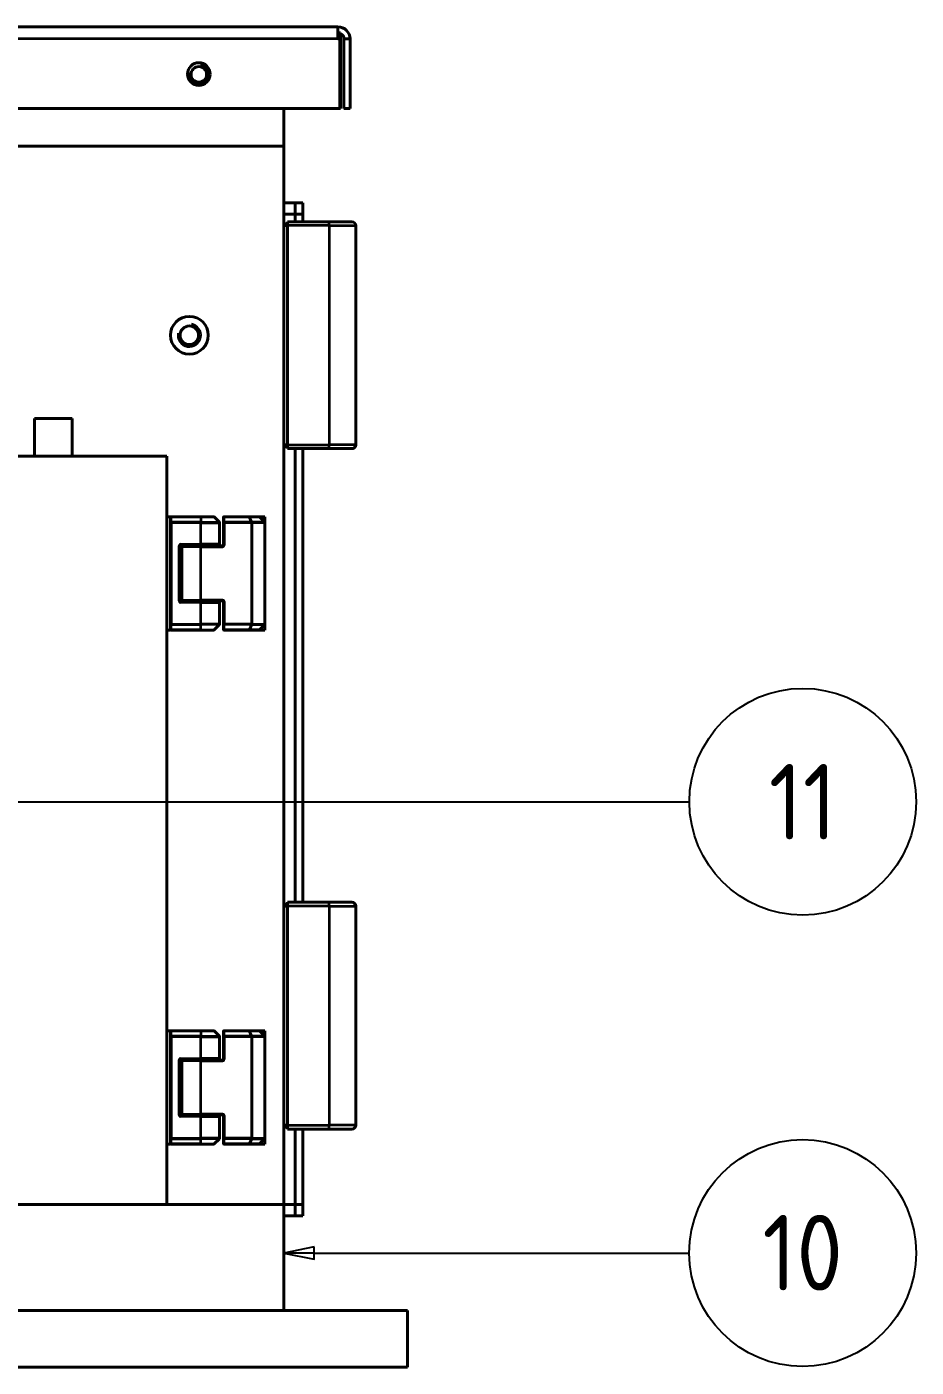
# Model space of a CAD drawing. Header units: millimetres. Extents: x 0 to 3364, y 0 to 2376.
# Drawn here: x 1487.3 to 1722.6, y 1018.7 to 1373.3 of the extents above; entities that cross this region are included whole.
import ezdxf

# ---------------------------------------------------------------- set-up
doc = ezdxf.new("R2010")
doc.units = ezdxf.units.MM
doc.header["$LTSCALE"] = 4
for name, color, linetype, lineweight, true_color in [('가시적인 것(ISO)', 3, 'Continuous', 40, 0x00ff00), ('가시적인 좁은 것(ISO)', 3, 'Continuous', 35, 0x00ff00), ('기호(ISO)', 5, 'Continuous', 25, 0x0000ff)]:
    doc.layers.add(name, color=color, linetype=linetype, lineweight=lineweight, true_color=true_color)
doc.styles.add('부품번호텍스트_PSTEK_POSCO', font='isocp.shx')

# ---------------------------------------------------------------- blocks, each defined once
blk = doc.blocks.new('품번기호3')
at = {"layer": '기호(ISO)', "color": 7}
for p, q in [((390.825, 262.624), (388.825, 262.224)), ((390.825, 261.824), (390.825, 262.624)), ((390.825, 262.224), (388.825, 262.224)), ((388.825, 262.224), (390.825, 261.824)), ((390.825, 262.224), (415.632, 262.224))]:
    blk.add_line(p, q, dxfattribs=at)
at = {"layer": '기호(ISO)', "color": 7, "flags": 128}
blk.add_lwpolyline([(390.825, 262.624), (388.825, 262.224), (390.825, 261.824), (390.825, 262.624)], dxfattribs=at)
at = {"layer": '기호(ISO)'}
blk.add_circle((423.132, 262.224), 7.5, dxfattribs=at)
at = {"layer": '기호(ISO)', "color": 7}
blk.add_solid([(390.825, 262.624), (388.825, 262.224), (390.825, 261.824), (390.825, 262.624)], dxfattribs=at)
at = {"layer": '기호(ISO)', "color": 7, "insert": (423.132, 262.248), "char_height": 5, "attachment_point": 5, "style": '부품번호텍스트_PSTEK_POSCO'}
blk.add_mtext('10', dxfattribs=at)
blk = doc.blocks.new('품번기호4')
at = {"layer": '기호(ISO)', "color": 7}
for p, q in [((360.098, 292.47), (358.098, 292.07)), ((360.098, 292.07), (358.098, 292.07)), ((358.098, 292.07), (360.098, 291.67)), ((360.098, 291.67), (360.098, 292.47)), ((360.098, 292.07), (415.64, 292.07))]:
    blk.add_line(p, q, dxfattribs=at)
at = {"layer": '기호(ISO)', "color": 7, "flags": 128}
blk.add_lwpolyline([(360.098, 292.47), (358.098, 292.07), (360.098, 291.67), (360.098, 292.47)], dxfattribs=at)
at = {"layer": '기호(ISO)'}
blk.add_circle((423.14, 292.07), 7.5, dxfattribs=at)
at = {"layer": '기호(ISO)', "color": 7}
blk.add_solid([(360.098, 292.47), (358.098, 292.07), (360.098, 291.67), (360.098, 292.47)], dxfattribs=at)
at = {"layer": '기호(ISO)', "color": 7, "insert": (423.14, 292.07), "char_height": 5, "attachment_point": 5, "style": '부품번호텍스트_PSTEK_POSCO'}
blk.add_mtext('11', dxfattribs=at)

msp = doc.modelspace()

# ---------------------------------------------------------------- linework, layer by layer
at = {"layer": '가시적인 것(ISO)'}
for p, q in [((1071.0011, 1373.2988), (1569.6011, 1373.2988)), ((1569.6011, 1370.0988), (1569.6011, 1373.2988)), ((1570.3011, 1371.6988), (1569.6011, 1371.6988)), ((1569.6011, 1370.0988), (1570.0697, 1370.0988)), ((1570.0697, 1370.0988), (1570.0697, 1351.6988)), ((1570.3011, 1371.6988), (1570.3011, 1351.6988)), ((1571.2011, 1370.0988), (1571.2011, 1351.6988)), ((1571.2011, 1370.0988), (1572.8011, 1370.0988)), ((1572.8011, 1351.6988), (1572.8011, 1370.0988)), ((1570.0697, 1351.6988), (1070.5325, 1351.6988)), ((1555.3011, 1341.6988), (1555.3011, 1351.6988)), ((1570.3011, 1351.6988), (1570.0697, 1351.6988)), ((1571.2011, 1351.6988), (1572.8011, 1351.6988)), ((1085.3011, 1341.6988), (1555.3011, 1341.6988)), ((1555.3011, 1061.6988), (1555.3011, 1341.6988)), ((1558.3011, 1326.6988), (1555.3011, 1326.6988)), ((1558.3011, 1323.6988), (1558.3011, 1326.6988)), ((1558.3011, 1326.6988), (1558.3011, 1323.6988)), ((1560.3011, 1326.6988), (1558.3011, 1326.6988)), ((1560.3011, 1323.6988), (1560.3011, 1326.6988)), ((1555.3011, 1323.6988), (1558.3011, 1323.6988)), ((1558.3011, 1323.6988), (1558.3011, 1321.6988)), ((1558.3011, 1323.6988), (1560.3011, 1323.6988)), ((1558.3011, 1323.6988), (1558.3011, 1321.6988)), ((1560.3011, 1323.6988), (1560.3011, 1321.6988)), ((1556.3011, 1321.1988), (1555.3011, 1321.1988)), ((1555.3011, 1320.6988), (1556.3011, 1320.6988)), ((1556.3011, 1321.6988), (1567.3011, 1321.6988)), ((1556.3011, 1320.6988), (1556.3011, 1321.6988)), ((1556.3011, 1320.6988), (1556.3011, 1262.6988)), ((1567.3011, 1321.6988), (1573.3011, 1321.6988)), ((1574.3011, 1320.6988), (1574.3011, 1262.6988)), ((1499.3011, 1269.6988), (1489.3011, 1269.6988)), ((1489.3011, 1259.6988), (1489.3011, 1269.6988)), ((1499.3011, 1259.6988), (1499.3011, 1269.6988)), ((1555.3011, 1262.6988), (1556.3011, 1262.6988)), ((1556.3011, 1261.6988), (1556.3011, 1262.6988)), ((1524.3011, 1259.6988), (1172.3011, 1259.6988)), ((1524.3011, 1061.6988), (1524.3011, 1259.6988)), ((1556.3011, 1262.1988), (1555.3011, 1262.1988)), ((1567.3011, 1261.6988), (1556.3011, 1261.6988)), ((1558.3011, 1261.6988), (1558.3011, 1141.6988)), ((1558.3011, 1261.6988), (1558.3011, 1141.6988)), ((1560.3011, 1261.6988), (1560.3011, 1141.6988)), ((1573.3011, 1261.6988), (1567.3011, 1261.6988)), ((1525.3011, 1243.6988), (1524.3011, 1243.6988)), ((1525.3011, 1243.6988), (1525.3011, 1242.9159)), ((1525.3011, 1242.1159), (1525.3011, 1242.9159)), ((1525.3011, 1242.1159), (1525.3011, 1215.2816)), ((1525.5011, 1243.6988), (1533.3011, 1243.6988)), ((1536.7183, 1243.6988), (1533.3011, 1243.6988)), ((1536.8597, 1243.6402), (1538.2425, 1242.2574)), ((1538.3011, 1236.3988), (1538.3011, 1242.1159)), ((1539.3011, 1242.1159), (1539.3011, 1243.4988)), ((1539.3011, 1242.1159), (1539.3011, 1236.1488)), ((1539.5011, 1243.6988), (1546.1455, 1243.6988)), ((1546.1455, 1243.6988), (1548.7183, 1243.6988)), ((1550.3011, 1243.6988), (1548.7183, 1243.6988)), ((1550.2425, 1242.2574), (1548.8597, 1243.6402)), ((1550.3011, 1242.1159), (1550.3011, 1243.6988)), ((1550.3011, 1242.1159), (1550.3011, 1215.2816)), ((1527.8011, 1221.3988), (1527.8011, 1235.9988)), ((1528.0011, 1236.1988), (1533.3011, 1236.1988)), ((1528.3011, 1221.6488), (1528.3011, 1235.7488)), ((1533.3011, 1235.9488), (1528.5011, 1235.9488)), ((1538.1011, 1236.1988), (1533.3011, 1236.1988)), ((1533.3011, 1235.9488), (1539.1011, 1235.9488)), ((1533.3011, 1221.1988), (1528.0011, 1221.1988)), ((1528.5011, 1221.4488), (1533.3011, 1221.4488)), ((1539.1011, 1221.4488), (1533.3011, 1221.4488)), ((1533.3011, 1221.1988), (1538.1011, 1221.1988)), ((1538.3011, 1215.2816), (1538.3011, 1220.9988)), ((1539.3011, 1221.2488), (1539.3011, 1215.2816)), ((1525.3011, 1213.6988), (1524.3011, 1213.6988)), ((1525.3011, 1214.4816), (1525.3011, 1215.2816)), ((1525.3011, 1214.4816), (1525.3011, 1213.6988)), ((1533.3011, 1213.6988), (1525.5011, 1213.6988)), ((1533.3011, 1213.6988), (1536.7183, 1213.6988)), ((1536.8597, 1213.7574), (1538.2425, 1215.1402)), ((1539.3011, 1213.8988), (1539.3011, 1215.2816)), ((1546.1455, 1213.6988), (1539.5011, 1213.6988)), ((1548.7183, 1213.6988), (1546.1455, 1213.6988)), ((1548.7183, 1213.6988), (1550.3011, 1213.6988)), ((1550.2425, 1215.1402), (1548.8597, 1213.7574)), ((1550.3011, 1213.6988), (1550.3011, 1215.2816)), ((1556.3011, 1141.1988), (1555.3011, 1141.1988)), ((1555.3011, 1140.6988), (1556.3011, 1140.6988)), ((1556.3011, 1141.6988), (1567.3011, 1141.6988)), ((1556.3011, 1140.6988), (1556.3011, 1141.6988)), ((1556.3011, 1140.6988), (1556.3011, 1082.6988)), ((1567.3011, 1141.6988), (1573.3011, 1141.6988)), ((1574.3011, 1140.6988), (1574.3011, 1082.6988)), ((1525.3011, 1107.6988), (1524.3011, 1107.6988)), ((1525.3011, 1107.6988), (1525.3011, 1106.9159)), ((1525.3011, 1106.1159), (1525.3011, 1106.9159)), ((1525.5011, 1107.6988), (1533.3011, 1107.6988)), ((1536.7183, 1107.6988), (1533.3011, 1107.6988)), ((1536.8597, 1107.6402), (1538.2425, 1106.2574)), ((1539.3011, 1106.1159), (1539.3011, 1107.4988)), ((1539.5011, 1107.6988), (1546.1455, 1107.6988)), ((1546.1455, 1107.6988), (1548.7183, 1107.6988)), ((1550.3011, 1107.6988), (1548.7183, 1107.6988)), ((1550.2425, 1106.2574), (1548.8597, 1107.6402)), ((1550.3011, 1106.1159), (1550.3011, 1107.6988)), ((1525.3011, 1106.1159), (1525.3011, 1079.2816)), ((1538.3011, 1100.3988), (1538.3011, 1106.1159)), ((1539.3011, 1106.1159), (1539.3011, 1100.1488)), ((1550.3011, 1106.1159), (1550.3011, 1079.2816)), ((1527.8011, 1085.3988), (1527.8011, 1099.9988)), ((1528.0011, 1100.1988), (1533.3011, 1100.1988)), ((1528.3011, 1085.6488), (1528.3011, 1099.7488)), ((1533.3011, 1099.9488), (1528.5011, 1099.9488)), ((1538.1011, 1100.1988), (1533.3011, 1100.1988)), ((1533.3011, 1099.9488), (1539.1011, 1099.9488)), ((1533.3011, 1085.1988), (1528.0011, 1085.1988)), ((1528.5011, 1085.4488), (1533.3011, 1085.4488)), ((1539.1011, 1085.4488), (1533.3011, 1085.4488)), ((1533.3011, 1085.1988), (1538.1011, 1085.1988)), ((1539.3011, 1085.2488), (1539.3011, 1079.2816)), ((1538.3011, 1079.2816), (1538.3011, 1084.9988)), ((1555.3011, 1082.6988), (1556.3011, 1082.6988)), ((1556.3011, 1082.1988), (1555.3011, 1082.1988)), ((1556.3011, 1081.6988), (1556.3011, 1082.6988)), ((1567.3011, 1081.6988), (1556.3011, 1081.6988)), ((1558.3011, 1081.6988), (1558.3011, 1061.6988)), ((1558.3011, 1081.6988), (1558.3011, 1061.6988)), ((1560.3011, 1081.6988), (1560.3011, 1061.6988)), ((1573.3011, 1081.6988), (1567.3011, 1081.6988)), ((1525.3011, 1078.4816), (1525.3011, 1079.2816)), ((1525.3011, 1078.4816), (1525.3011, 1077.6988)), ((1536.8597, 1077.7574), (1538.2425, 1079.1402)), ((1539.3011, 1077.8988), (1539.3011, 1079.2816)), ((1550.2425, 1079.1402), (1548.8597, 1077.7574)), ((1550.3011, 1077.6988), (1550.3011, 1079.2816)), ((1525.3011, 1077.6988), (1524.3011, 1077.6988)), ((1533.3011, 1077.6988), (1525.5011, 1077.6988)), ((1533.3011, 1077.6988), (1536.7183, 1077.6988)), ((1546.1455, 1077.6988), (1539.5011, 1077.6988)), ((1548.7183, 1077.6988), (1546.1455, 1077.6988)), ((1548.7183, 1077.6988), (1550.3011, 1077.6988)), ((1172.3011, 1061.6988), (1524.3011, 1061.6988)), ((1555.3011, 1061.6988), (1524.3011, 1061.6988)), ((1555.3011, 1033.6988), (1555.3011, 1061.6988)), ((1558.3011, 1061.6988), (1555.3011, 1061.6988)), ((1558.3011, 1058.6988), (1558.3011, 1061.6988)), ((1558.3011, 1061.6988), (1558.3011, 1058.6988)), ((1560.3011, 1061.6988), (1558.3011, 1061.6988)), ((1560.3011, 1058.6988), (1560.3011, 1061.6988)), ((1555.3011, 1058.6988), (1558.3011, 1058.6988)), ((1558.3011, 1058.6988), (1560.3011, 1058.6988)), ((1052.6011, 1033.6988), (1588.0011, 1033.6988)), ((1588.0011, 1018.6988), (1588.0011, 1033.6988)), ((1588.0011, 1018.6988), (1052.6011, 1018.6988))]:
    msp.add_line(p, q, dxfattribs=at)
for centre, radius in [((1532.8011, 1360.7988), 3), ((1532.8011, 1360.6988), 2.067), ((1530.3011, 1291.6988), 5), ((1530.3011, 1291.6988), 2.4585)]:
    msp.add_circle(centre, radius, dxfattribs=at)
for centre, radius, start, end in [((1569.6011, 1370.0988), 3.2, 0, 90), ((1569.6011, 1370.0988), 1.6, 0, 64.05552), ((1573.3011, 1320.6988), 1, 0, 90), ((1573.3011, 1262.6988), 1, 270, 0), ((1525.5011, 1243.4988), 0.2, 90, 180), ((1536.7183, 1243.4988), 0.2, 44.99999, 90), ((1538.1011, 1242.1159), 0.2, 0, 44.99999), ((1539.5011, 1243.4988), 0.2, 90, 180), ((1548.7183, 1243.4988), 0.2, 45, 90), ((1550.1011, 1242.1159), 0.2, 0, 45), ((1528.0011, 1235.9988), 0.2, 90, 180), ((1528.5011, 1235.7488), 0.2, 90, 180), ((1538.1011, 1236.3988), 0.2, 270, 0), ((1539.1011, 1236.1488), 0.2, 270, 0), ((1528.0011, 1221.3988), 0.2, 180, 270), ((1528.5011, 1221.6488), 0.2, 180, 270), ((1538.1011, 1220.9988), 0.2, 0, 90), ((1539.1011, 1221.2488), 0.2, 0, 90), ((1525.5011, 1213.8988), 0.2, 180, 270), ((1536.7183, 1213.8988), 0.2, 270, 315.00001), ((1538.1011, 1215.2816), 0.2, 315.00001, 0), ((1539.5011, 1213.8988), 0.2, 180, 270), ((1548.7183, 1213.8988), 0.2, 270, 315), ((1550.1011, 1215.2816), 0.2, 315, 0), ((1573.3011, 1140.6988), 1, 0, 90), ((1525.5011, 1107.4988), 0.2, 90, 180), ((1536.7183, 1107.4988), 0.2, 44.99999, 90), ((1539.5011, 1107.4988), 0.2, 90, 180), ((1548.7183, 1107.4988), 0.2, 45, 90), ((1538.1011, 1106.1159), 0.2, 0, 44.99999), ((1550.1011, 1106.1159), 0.2, 0, 45), ((1528.0011, 1099.9988), 0.2, 90, 180), ((1528.5011, 1099.7488), 0.2, 90, 180), ((1538.1011, 1100.3988), 0.2, 270, 0), ((1539.1011, 1100.1488), 0.2, 270, 0), ((1528.0011, 1085.3988), 0.2, 180, 270), ((1528.5011, 1085.6488), 0.2, 180, 270), ((1538.1011, 1084.9988), 0.2, 0, 90), ((1539.1011, 1085.2488), 0.2, 0, 90), ((1573.3011, 1082.6988), 1, 270, 0), ((1538.1011, 1079.2816), 0.2, 315.00001, 0), ((1550.1011, 1079.2816), 0.2, 315, 0), ((1525.5011, 1077.8988), 0.2, 180, 270), ((1536.7183, 1077.8988), 0.2, 270, 315.00001), ((1539.5011, 1077.8988), 0.2, 180, 270), ((1548.7183, 1077.8988), 0.2, 270, 315)]:
    msp.add_arc(centre, radius, start, end, dxfattribs=at)
at = {"layer": '가시적인 좁은 것(ISO)'}
for p, q in [((1569.6011, 1370.0988), (1071.0011, 1370.0988)), ((1567.3011, 1320.6988), (1556.3011, 1320.6988)), ((1567.3011, 1320.6988), (1567.3011, 1321.6988)), ((1567.3011, 1320.6988), (1574.3011, 1320.6988)), ((1567.3011, 1320.6988), (1567.3011, 1262.6988)), ((1556.3011, 1262.6988), (1567.3011, 1262.6988)), ((1567.3011, 1261.6988), (1567.3011, 1262.6988)), ((1574.3011, 1262.6988), (1567.3011, 1262.6988)), ((1525.5011, 1242.1159), (1525.3011, 1242.1159)), ((1525.5011, 1243.6988), (1525.5011, 1243.6402)), ((1525.5011, 1242.2574), (1525.5011, 1243.6402)), ((1525.5011, 1243.6402), (1533.3011, 1243.6402)), ((1533.3011, 1242.2574), (1525.5011, 1242.2574)), ((1525.5011, 1242.2574), (1525.5011, 1242.1159)), ((1533.3011, 1242.1159), (1525.5011, 1242.1159)), ((1525.5011, 1242.1159), (1525.5011, 1215.2816)), ((1533.3011, 1243.6402), (1533.3011, 1243.6988)), ((1533.3011, 1243.6402), (1533.3011, 1242.2574)), ((1536.8597, 1243.6402), (1533.3011, 1243.6402)), ((1533.3011, 1242.2574), (1533.3011, 1242.1159)), ((1533.3011, 1242.2574), (1538.2425, 1242.2574)), ((1533.3011, 1236.3988), (1533.3011, 1242.1159)), ((1533.3011, 1242.1159), (1538.3011, 1242.1159)), ((1539.5011, 1242.1159), (1539.3011, 1242.1159)), ((1539.5011, 1243.6988), (1539.5011, 1243.6402)), ((1539.5011, 1242.2574), (1539.5011, 1243.6402)), ((1539.5011, 1243.6402), (1546.1455, 1243.6402)), ((1539.5011, 1242.2574), (1539.5011, 1242.1159)), ((1546.7183, 1242.2574), (1539.5011, 1242.2574)), ((1546.7183, 1242.1159), (1539.5011, 1242.1159)), ((1539.5011, 1242.1159), (1539.5011, 1236.1488)), ((1546.1455, 1243.6402), (1546.1455, 1243.6988)), ((1546.7183, 1242.2574), (1546.1455, 1243.6402)), ((1546.8183, 1242.2574), (1546.2455, 1243.6402)), ((1546.2455, 1243.6402), (1548.8183, 1243.6402)), ((1546.7183, 1242.2574), (1546.7183, 1242.1159)), ((1546.7183, 1242.1159), (1546.7183, 1215.2816)), ((1546.7183, 1242.1159), (1546.8597, 1242.1159)), ((1550.2011, 1242.2574), (1546.8183, 1242.2574)), ((1550.2425, 1242.1159), (1546.8597, 1242.1159)), ((1546.8597, 1242.1159), (1546.8597, 1215.2816)), ((1550.2011, 1242.2574), (1548.8183, 1243.6402)), ((1550.2425, 1242.1159), (1550.3011, 1242.1159)), ((1550.2425, 1242.1159), (1550.2425, 1215.2816)), ((1527.8011, 1235.9988), (1527.6011, 1235.9988)), ((1527.6011, 1221.3988), (1527.6011, 1235.9988)), ((1528.0011, 1236.3988), (1528.0011, 1236.1988)), ((1528.0011, 1236.3988), (1533.3011, 1236.3988)), ((1533.3011, 1235.7488), (1528.3011, 1235.7488)), ((1538.3011, 1236.3988), (1533.3011, 1236.3988)), ((1533.3011, 1236.1988), (1533.3011, 1236.3988)), ((1533.3011, 1235.7488), (1533.3011, 1235.9488)), ((1533.3011, 1235.7488), (1539.1011, 1235.7488)), ((1533.3011, 1221.6488), (1533.3011, 1235.7488)), ((1539.1011, 1235.7488), (1539.1011, 1235.9488)), ((1539.3011, 1236.1488), (1539.5011, 1236.1488)), ((1527.6011, 1221.3988), (1527.8011, 1221.3988)), ((1528.0011, 1221.1988), (1528.0011, 1220.9988)), ((1533.3011, 1220.9988), (1528.0011, 1220.9988)), ((1528.3011, 1221.6488), (1533.3011, 1221.6488)), ((1539.1011, 1221.6488), (1533.3011, 1221.6488)), ((1533.3011, 1221.6488), (1533.3011, 1221.4488)), ((1533.3011, 1221.1988), (1533.3011, 1220.9988)), ((1533.3011, 1215.2816), (1533.3011, 1220.9988)), ((1533.3011, 1220.9988), (1538.3011, 1220.9988)), ((1539.1011, 1221.4488), (1539.1011, 1221.6488)), ((1539.5011, 1221.2488), (1539.3011, 1221.2488)), ((1539.5011, 1221.2488), (1539.5011, 1215.2816)), ((1525.3011, 1215.2816), (1525.5011, 1215.2816)), ((1525.5011, 1215.2816), (1533.3011, 1215.2816)), ((1525.5011, 1215.2816), (1525.5011, 1215.1402)), ((1525.5011, 1213.7574), (1525.5011, 1215.1402)), ((1525.5011, 1215.1402), (1533.3011, 1215.1402)), ((1525.5011, 1213.7574), (1525.5011, 1213.6988)), ((1533.3011, 1213.7574), (1525.5011, 1213.7574)), ((1533.3011, 1215.1402), (1533.3011, 1215.2816)), ((1538.3011, 1215.2816), (1533.3011, 1215.2816)), ((1533.3011, 1213.7574), (1533.3011, 1215.1402)), ((1538.2425, 1215.1402), (1533.3011, 1215.1402)), ((1533.3011, 1213.7574), (1533.3011, 1213.6988)), ((1533.3011, 1213.7574), (1536.8597, 1213.7574)), ((1539.3011, 1215.2816), (1539.5011, 1215.2816)), ((1546.7183, 1215.2816), (1539.5011, 1215.2816)), ((1539.5011, 1215.2816), (1539.5011, 1215.1402)), ((1539.5011, 1213.7574), (1539.5011, 1215.1402)), ((1546.7183, 1215.1402), (1539.5011, 1215.1402)), ((1546.1455, 1213.7574), (1539.5011, 1213.7574)), ((1539.5011, 1213.7574), (1539.5011, 1213.6988)), ((1546.7183, 1215.1402), (1546.1455, 1213.7574)), ((1546.1455, 1213.6988), (1546.1455, 1213.7574)), ((1546.8183, 1215.1402), (1546.2455, 1213.7574)), ((1548.8183, 1213.7574), (1546.2455, 1213.7574)), ((1546.8597, 1215.2816), (1546.7183, 1215.2816)), ((1546.7183, 1215.2816), (1546.7183, 1215.1402)), ((1546.8183, 1215.1402), (1550.2011, 1215.1402)), ((1546.8597, 1215.2816), (1550.2425, 1215.2816)), ((1550.2011, 1215.1402), (1548.8183, 1213.7574)), ((1550.3011, 1215.2816), (1550.2425, 1215.2816)), ((1567.3011, 1140.6988), (1556.3011, 1140.6988)), ((1567.3011, 1140.6988), (1567.3011, 1141.6988)), ((1567.3011, 1140.6988), (1574.3011, 1140.6988)), ((1567.3011, 1140.6988), (1567.3011, 1082.6988)), ((1525.5011, 1107.6988), (1525.5011, 1107.6402)), ((1525.5011, 1106.2574), (1525.5011, 1107.6402)), ((1525.5011, 1107.6402), (1533.3011, 1107.6402)), ((1533.3011, 1107.6402), (1533.3011, 1107.6988)), ((1533.3011, 1107.6402), (1533.3011, 1106.2574)), ((1536.8597, 1107.6402), (1533.3011, 1107.6402)), ((1539.5011, 1107.6988), (1539.5011, 1107.6402)), ((1539.5011, 1106.2574), (1539.5011, 1107.6402)), ((1539.5011, 1107.6402), (1546.1455, 1107.6402)), ((1546.1455, 1107.6402), (1546.1455, 1107.6988)), ((1546.7183, 1106.2574), (1546.1455, 1107.6402)), ((1546.8183, 1106.2574), (1546.2455, 1107.6402)), ((1546.2455, 1107.6402), (1548.8183, 1107.6402)), ((1550.2011, 1106.2574), (1548.8183, 1107.6402)), ((1525.5011, 1106.1159), (1525.3011, 1106.1159)), ((1533.3011, 1106.2574), (1525.5011, 1106.2574)), ((1525.5011, 1106.2574), (1525.5011, 1106.1159)), ((1533.3011, 1106.1159), (1525.5011, 1106.1159)), ((1525.5011, 1106.1159), (1525.5011, 1079.2816)), ((1533.3011, 1106.2574), (1533.3011, 1106.1159)), ((1533.3011, 1106.2574), (1538.2425, 1106.2574)), ((1533.3011, 1100.3988), (1533.3011, 1106.1159)), ((1533.3011, 1106.1159), (1538.3011, 1106.1159)), ((1539.5011, 1106.1159), (1539.3011, 1106.1159)), ((1539.5011, 1106.2574), (1539.5011, 1106.1159)), ((1546.7183, 1106.2574), (1539.5011, 1106.2574)), ((1546.7183, 1106.1159), (1539.5011, 1106.1159)), ((1539.5011, 1106.1159), (1539.5011, 1100.1488)), ((1546.7183, 1106.2574), (1546.7183, 1106.1159)), ((1546.7183, 1106.1159), (1546.7183, 1079.2816)), ((1546.7183, 1106.1159), (1546.8597, 1106.1159)), ((1550.2011, 1106.2574), (1546.8183, 1106.2574)), ((1550.2425, 1106.1159), (1546.8597, 1106.1159)), ((1546.8597, 1106.1159), (1546.8597, 1079.2816)), ((1550.2425, 1106.1159), (1550.3011, 1106.1159)), ((1550.2425, 1106.1159), (1550.2425, 1079.2816)), ((1527.8011, 1099.9988), (1527.6011, 1099.9988)), ((1527.6011, 1085.3988), (1527.6011, 1099.9988)), ((1528.0011, 1100.3988), (1528.0011, 1100.1988)), ((1528.0011, 1100.3988), (1533.3011, 1100.3988)), ((1533.3011, 1099.7488), (1528.3011, 1099.7488)), ((1538.3011, 1100.3988), (1533.3011, 1100.3988)), ((1533.3011, 1100.1988), (1533.3011, 1100.3988)), ((1533.3011, 1099.7488), (1533.3011, 1099.9488)), ((1533.3011, 1099.7488), (1539.1011, 1099.7488)), ((1533.3011, 1085.6488), (1533.3011, 1099.7488)), ((1539.1011, 1099.7488), (1539.1011, 1099.9488)), ((1539.3011, 1100.1488), (1539.5011, 1100.1488)), ((1527.6011, 1085.3988), (1527.8011, 1085.3988)), ((1528.0011, 1085.1988), (1528.0011, 1084.9988)), ((1528.3011, 1085.6488), (1533.3011, 1085.6488)), ((1539.1011, 1085.6488), (1533.3011, 1085.6488)), ((1533.3011, 1085.6488), (1533.3011, 1085.4488)), ((1533.3011, 1085.1988), (1533.3011, 1084.9988)), ((1539.1011, 1085.4488), (1539.1011, 1085.6488)), ((1539.5011, 1085.2488), (1539.3011, 1085.2488)), ((1539.5011, 1085.2488), (1539.5011, 1079.2816)), ((1533.3011, 1084.9988), (1528.0011, 1084.9988)), ((1533.3011, 1079.2816), (1533.3011, 1084.9988)), ((1533.3011, 1084.9988), (1538.3011, 1084.9988)), ((1556.3011, 1082.6988), (1567.3011, 1082.6988)), ((1567.3011, 1081.6988), (1567.3011, 1082.6988)), ((1574.3011, 1082.6988), (1567.3011, 1082.6988)), ((1525.3011, 1079.2816), (1525.5011, 1079.2816)), ((1525.5011, 1079.2816), (1533.3011, 1079.2816)), ((1525.5011, 1079.2816), (1525.5011, 1079.1402)), ((1525.5011, 1077.7574), (1525.5011, 1079.1402)), ((1525.5011, 1079.1402), (1533.3011, 1079.1402)), ((1533.3011, 1079.1402), (1533.3011, 1079.2816)), ((1538.3011, 1079.2816), (1533.3011, 1079.2816)), ((1533.3011, 1077.7574), (1533.3011, 1079.1402)), ((1538.2425, 1079.1402), (1533.3011, 1079.1402)), ((1539.3011, 1079.2816), (1539.5011, 1079.2816)), ((1546.7183, 1079.2816), (1539.5011, 1079.2816)), ((1539.5011, 1079.2816), (1539.5011, 1079.1402)), ((1539.5011, 1077.7574), (1539.5011, 1079.1402)), ((1546.7183, 1079.1402), (1539.5011, 1079.1402)), ((1546.7183, 1079.1402), (1546.1455, 1077.7574)), ((1546.8183, 1079.1402), (1546.2455, 1077.7574)), ((1546.8597, 1079.2816), (1546.7183, 1079.2816)), ((1546.7183, 1079.2816), (1546.7183, 1079.1402)), ((1546.8183, 1079.1402), (1550.2011, 1079.1402)), ((1546.8597, 1079.2816), (1550.2425, 1079.2816)), ((1550.2011, 1079.1402), (1548.8183, 1077.7574)), ((1550.3011, 1079.2816), (1550.2425, 1079.2816)), ((1525.5011, 1077.7574), (1525.5011, 1077.6988)), ((1533.3011, 1077.7574), (1525.5011, 1077.7574)), ((1533.3011, 1077.7574), (1533.3011, 1077.6988)), ((1533.3011, 1077.7574), (1536.8597, 1077.7574)), ((1546.1455, 1077.7574), (1539.5011, 1077.7574)), ((1539.5011, 1077.7574), (1539.5011, 1077.6988)), ((1546.1455, 1077.6988), (1546.1455, 1077.7574)), ((1548.8183, 1077.7574), (1546.2455, 1077.7574))]:
    msp.add_line(p, q, dxfattribs=at)
for centre, radius, start, end in [((1532.8011, 1360.6988), 2.5, 170, 80), ((1530.3011, 1291.6988), 3, 170, 80), ((1528.0011, 1235.9988), 0.4, 90, 180), ((1539.1011, 1236.1488), 0.4, 270, 0), ((1528.0011, 1221.3988), 0.4, 180, 270), ((1539.1011, 1221.2488), 0.4, 0, 90), ((1528.0011, 1099.9988), 0.4, 90, 180), ((1539.1011, 1100.1488), 0.4, 270, 0), ((1528.0011, 1085.3988), 0.4, 180, 270), ((1539.1011, 1085.2488), 0.4, 0, 90)]:
    msp.add_arc(centre, radius, start, end, dxfattribs=at)
for centre, major_axis, ratio, start_param, end_param in [((1525.5011, 1243.4988), (-0.2, 0), 0.70710678, 4.71238898, 6.28318531), ((1525.5011, 1242.1159), (-0.2, 0), 0.70710678, 4.71238898, 6.28318531), ((1539.5011, 1243.4988), (-0.2, 0), 0.70710678, 4.71238898, 6.28318531), ((1539.5011, 1242.1159), (-0.2, 0), 0.70710678, 4.71238898, 6.28318531), ((1546.1455, 1243.4988), (0, 0.2), 0.70710678, 5.49778714, 6.28318531), ((1546.1455, 1243.4988), (0.1848, 0.0765), 0.67859834, 0.74875372, 1.29678212), ((1546.7183, 1242.1159), (0.1848, 0.0765), 0.67859834, 0.74875372, 1.29678212), ((1546.7183, 1242.1159), (0, -0.2), 0.70710678, 1.57079633, 2.35619449), ((1548.7183, 1243.4988), (0, 0.2), 0.70710678, 5.49778714, 6.28318531), ((1548.7183, 1243.4988), (0.1414, 0.1414), 0.28108464, 0, 0.54802841), ((1550.1011, 1242.1159), (0.1414, 0.1414), 0.28108464, 0, 0.54802841), ((1550.1011, 1242.1159), (0, 0.2), 0.70710678, 4.71238898, 5.49778714), ((1525.5011, 1215.2816), (-0.2, 0), 0.70710678, 0, 1.57079633), ((1525.5011, 1213.8988), (-0.2, 0), 0.70710678, 0, 1.57079633), ((1539.5011, 1215.2816), (-0.2, 0), 0.70710678, 0, 1.57079633), ((1539.5011, 1213.8988), (-0.2, 0), 0.70710678, 0, 1.57079633), ((1546.1455, 1213.8988), (-0.1848, 0.0765), 0.67859834, 1.84481053, 2.39283894), ((1546.1455, 1213.8988), (0, -0.2), 0.70710678, 0, 0.78539816), ((1546.7183, 1215.2816), (-0.1848, 0.0765), 0.67859834, 1.84481053, 2.39283894), ((1546.7183, 1215.2816), (0, -0.2), 0.70710678, 0.78539816, 1.57079633), ((1548.7183, 1213.8988), (0, -0.2), 0.70710678, 0, 0.78539816), ((1548.7183, 1213.8988), (0.1414, -0.1414), 0.28108464, 5.7351569, 6.28318531), ((1550.1011, 1215.2816), (0, 0.2), 0.70710678, 3.92699082, 4.71238898), ((1550.1011, 1215.2816), (0.1414, -0.1414), 0.28108464, 5.7351569, 6.28318531), ((1525.5011, 1107.4988), (-0.2, 0), 0.70710678, 4.71238898, 6.28318531), ((1539.5011, 1107.4988), (-0.2, 0), 0.70710678, 4.71238898, 6.28318531), ((1546.1455, 1107.4988), (0, 0.2), 0.70710678, 5.49778714, 6.28318531), ((1546.1455, 1107.4988), (0.1848, 0.0765), 0.67859834, 0.74875372, 1.29678212), ((1548.7183, 1107.4988), (0, 0.2), 0.70710678, 5.49778714, 6.28318531), ((1548.7183, 1107.4988), (0.1414, 0.1414), 0.28108464, 0, 0.54802841), ((1525.5011, 1106.1159), (-0.2, 0), 0.70710678, 4.71238898, 6.28318531), ((1539.5011, 1106.1159), (-0.2, 0), 0.70710678, 4.71238898, 6.28318531), ((1546.7183, 1106.1159), (0.1848, 0.0765), 0.67859834, 0.74875372, 1.29678212), ((1546.7183, 1106.1159), (0, -0.2), 0.70710678, 1.57079633, 2.35619449), ((1550.1011, 1106.1159), (0.1414, 0.1414), 0.28108464, 0, 0.54802841), ((1550.1011, 1106.1159), (0, 0.2), 0.70710678, 4.71238898, 5.49778714), ((1525.5011, 1079.2816), (-0.2, 0), 0.70710678, 0, 1.57079633), ((1539.5011, 1079.2816), (-0.2, 0), 0.70710678, 0, 1.57079633), ((1546.7183, 1079.2816), (-0.1848, 0.0765), 0.67859834, 1.84481053, 2.39283894), ((1546.7183, 1079.2816), (0, -0.2), 0.70710678, 0.78539816, 1.57079633), ((1550.1011, 1079.2816), (0, 0.2), 0.70710678, 3.92699082, 4.71238898), ((1550.1011, 1079.2816), (0.1414, -0.1414), 0.28108464, 5.7351569, 6.28318531), ((1525.5011, 1077.8988), (-0.2, 0), 0.70710678, 0, 1.57079633), ((1539.5011, 1077.8988), (-0.2, 0), 0.70710678, 0, 1.57079633), ((1546.1455, 1077.8988), (-0.1848, 0.0765), 0.67859834, 1.84481053, 2.39283894), ((1546.1455, 1077.8988), (0, -0.2), 0.70710678, 0, 0.78539816), ((1548.7183, 1077.8988), (0, -0.2), 0.70710678, 0, 0.78539816), ((1548.7183, 1077.8988), (0.1414, -0.1414), 0.28108464, 5.7351569, 6.28318531)]:
    msp.add_ellipse(centre, major_axis=major_axis, ratio=ratio, start_param=start_param, end_param=end_param, dxfattribs=at)

# ---------------------------------------------------------------- block references
at = {"layer": '기호(ISO)', "xscale": 4, "yscale": 4, "zscale": 4}
for name in ['품번기호4', '품번기호3']:
    msp.add_blockref(name, (0, 0), dxfattribs=at)

doc.saveas('drawing.dxf')
